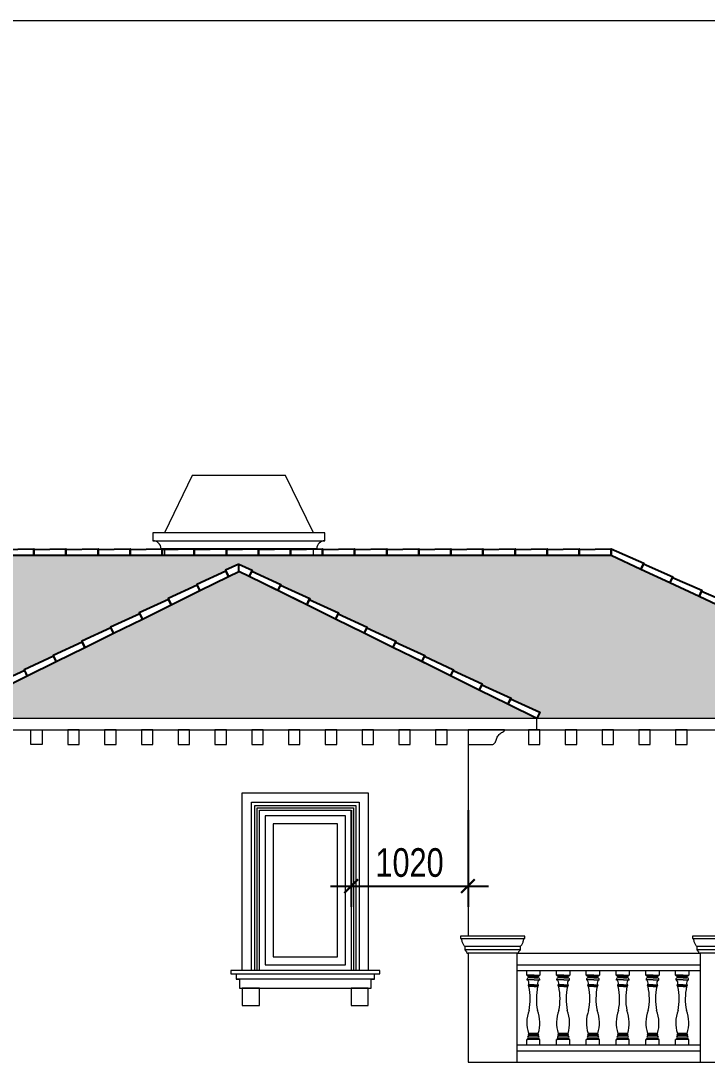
# Model space of a CAD drawing. Header units: millimetres. Extents: x 33748 to 451939, y -263262 to 62681.
# Drawn here: x 290920 to 296911, y -122262 to -113172 of the extents above; entities that cross this region are included whole.
import ezdxf

# ---------------------------------------------------------------- set-up
doc = ezdxf.new("R2010")
doc.units = ezdxf.units.MM
doc.header["$PDMODE"] = 98
doc.layers.get('Defpoints').update_dxf_attribs({"color": 202, "lineweight": 13})
for name, color, linetype, lineweight in [('-DOOR', 137, 'Continuous', 9), ('-HATCH', 8, 'Continuous', 5), ('-LINE1', 7, 'Continuous', 18)]:
    doc.layers.add(name, color=color, linetype=linetype, lineweight=lineweight)
for name, color, linetype in [('-HATCH CONCRETE', 54, 'Continuous'), ('1-NETMANH', 8, 'Continuous'), ('13. NET HATCH', 252, 'Continuous')]:
    doc.layers.add(name, color=color, linetype=linetype)
doc.styles.add('AVANH', font='', dxfattribs={"width": 0.8})
doc.styles.get('AVANH').set_extended_font_data('.VnAvantH')
doc.dimstyles.new('C_100A3', dxfattribs={"dimscale": 100, "dimtxt": 2.5, "dimasz": 1.2, "dimexe": 1.8, "dimexo": 0, "dimgap": 0.75, "dimtad": 1, "dimdec": 0, "dimzin": 0, "dimdsep": 46, "dimtxsty": 'AVANH', "dimblk": 'ARCHTICK', "dimcen": 0, "dimdle": 1.8, "dimclrd": 256, "dimclre": 256, "dimclrt": 7, "dimadec": 0, "dimazin": 0, "dimtfac": 0.0001, "dimtdec": 0, "dimtix": 1, "dimtmove": 2, "dimatfit": 3, "dimldrblk": 'ARCHTICK', "dimfxl": 1.8, "dimtolj": 1, "dimtzin": 0, "dimarcsym": 0})

# ---------------------------------------------------------------- blocks, each defined once
blk = doc.blocks.new('cot lan can')
blk.add_line((-66.5, 1080), (-57, 1080))
for points in [[(-66.5, 1080), (-66.5, 1100), (496.5, 1100), (496.5, 1080), (-66.5, 1080)], [(-28.5, 1010), (-32.6, 1014.8), (-36.4, 1019.9), (-39.9, 1025.2), (-43.2, 1030.8), (-46.1, 1036.5), (-48.6, 1042.3), (-50.9, 1048.4), (-52.8, 1054.5), (-54.4, 1060.8), (-55.6, 1067.1), (-56.5, 1073.5), (-57, 1080)], [(-28.5, 980), (-28.5, 1010), (458.5, 1010), (458.5, 980)], [(487, 1080), (486.5, 1073.5), (485.6, 1067.1), (484.4, 1060.8), (482.8, 1054.5), (480.9, 1048.4), (478.6, 1042.3), (476.1, 1036.5), (473.2, 1030.8), (469.9, 1025.2), (466.4, 1019.9), (462.6, 1014.8), (458.5, 1010)], [(-10.8, 956), (-11.8, 959), (-12.9, 961.8), (-14.3, 964.6), (-15.8, 967.2), (-17.6, 969.7), (-18.4, 970.7), (-19.5, 972.1), (-21.5, 974.3), (-23.7, 976.4), (-26.1, 978.3), (-28.5, 980), (458.5, 980), (456.1, 978.3), (453.7, 976.4), (451.5, 974.3), (449.5, 972.1), (447.6, 969.7), (445.8, 967.2), (444.3, 964.6), (442.9, 961.8), (441.8, 959), (440.8, 956), (440.1, 953), (439.5, 950), (430, 950)], [(0, 950), (-9.5, 950), (-10.1, 953), (-10.8, 956)]]:
    blk.add_lwpolyline(points)
blk.add_lwpolyline([(430, 950), (430, 0), (0, 0), (0, 950)], close=True)
blk = doc.blocks.new('_ARCHTICK')
at = {"const_width": 0.15}
blk.add_lwpolyline([(-0.5, -0.5), (0.5, 0.5)], dxfattribs=at)
blk = doc.blocks.new('*D1530')
at = {"layer": '-HATCH CONCRETE', "lineweight": -2, "transparency": 16777216}
for p, q in [((293803.2, -120062.1), (293803.2, -120905.4)), ((294823.2, -120062.1), (294823.2, -120905.4)), ((293623.2, -120725.4), (295003.2, -120725.4))]:
    blk.add_line(p, q, dxfattribs=at)
at = {"layer": 'Defpoints', "color": 0, "transparency": 16777216}
for p in [(293803.2, -120062.1), (294823.2, -120062.1), (294823.2, -120725.4)]:
    blk.add_point(p, dxfattribs=at)
at = {"layer": '-HATCH CONCRETE', "lineweight": -2, "transparency": 16777216, "xscale": 120, "yscale": 120, "zscale": 120, "rotation": 180}
blk.add_blockref('_ARCHTICK', (293803.2, -120725.4), dxfattribs=at)
at = {"layer": '-HATCH CONCRETE', "lineweight": -2, "transparency": 16777216, "xscale": 120, "yscale": 120, "zscale": 120}
blk.add_blockref('_ARCHTICK', (294823.2, -120725.4), dxfattribs=at)
at = {"layer": '-HATCH CONCRETE', "color": 7, "transparency": 16777216, "insert": (294313.2, -120521.1), "char_height": 250, "attachment_point": 5, "style": 'AVANH'}
blk.add_mtext('\\A1;1020', dxfattribs=at)
blk = doc.blocks.new('ARCHTICK')
at = {"color": 0, "linetype": 'ByBlock', "const_width": 0.15}
blk.add_lwpolyline([(-0.5, -0.5), (0.5, 0.5)], dxfattribs=at)

msp = doc.modelspace()

# ---------------------------------------------------------------- hatches: boundary and pattern name
at = {"layer": '13. NET HATCH'}
h = msp.add_hatch(dxfattribs=at)
h.set_pattern_fill('N-ONG-01', color=256, scale=200)
h.set_pattern_definition([(274.9697, (290364.163, -13157.795), (-199.9982614, 2400.0002103), [184.6944, -4432.6642]), (180, (290380.16, -13341.8), (-200, -200), [16, -184]), (0, (290180.16, -13357.8), (200, 200), [56, -144]), (90, (290236.16, -13357.8), (-200, 200), [20, -180]), (270, (290364.16, -13337.8), (200, -200), [20, -180]), (0, (290364.16, -13357.8), (200, 200), [16, -184]), (0, (290180.16, -13341.8), (200, 200), [40, -160]), (85.0303, (290220.163, -13341.795), (199.9982614, 2400.0002103), [184.6944, -4432.6642]), (52.6961, (290220.163, -13331.795), (-2599.997178, -3400.00214834), [52.8016, -5227.35]), (18.4349, (290252.16, -13289.795), (400.000087, 199.99968), [50.5964, -581.859]), (341.5651, (290300.16, -13273.795), (-400.000087, 199.99968), [50.5964, -581.859]), (307.3039, (290348.163, -13289.795), (2599.997178, -3400.00214834), [52.8016, -5227.35]), (20.2249, (290262.163, -13303.795), (-2199.9994529, -800.0016671), [40.497, -4009.1944]), (339.7751, (290300.163, -13289.795), (2199.9994529, -800.0016671), [40.497, -4009.1944]), (307.4054, (290338.163, -13303.795), (2000.0019905, -2599.998493), [42.8018, -4237.385]), (52.5946, (290236.163, -13337.795), (-2000.0019905, -2599.998493), [42.8018, -4237.385])])
h.paths.add_polyline_path([(292823.4, -117916.4), (295440.2, -119204.6), (295423.2, -119262.1), (299123.8, -119262.1), (296073.9, -117840), (287473.2, -117840), (284423.4, -119262.1), (290223.5, -119262.1), (290206.5, -119204.6)])
h.paths.add_polyline_path([(295423.2, -119262.1), (292823.4, -117977.6), (290223.5, -119262.1)], flags=17)

# ---------------------------------------------------------------- linework, layer by layer
at = {"layer": '-DOOR', "lineweight": 9}
for points in [[(293053.2, -121412.1), (293753.2, -121412.1), (293753.2, -120112.1), (293053.2, -120112.1)], [(293123.2, -121342.1), (293683.2, -121342.1), (293683.2, -120182.1), (293123.2, -120182.1)]]:
    msp.add_lwpolyline(points, close=True, dxfattribs=at)
at = {"layer": '-HATCH'}
for p, q in [((292173.5, -117780.1), (292173.5, -117840)), ((293473.5, -117840), (293473.5, -117780.1)), ((287473.2, -117840), (296073.9, -117840)), ((296073.9, -117840), (299123.8, -119262.1)), ((299123.8, -119262.1), (295423.2, -119262.1)), ((295423.2, -119362.1), (299123.8, -119362.1)), ((292753.2, -121492.1), (294053.2, -121492.1)), ((292798.2, -121492.1), (294008.2, -121492.1)), ((294008.2, -121537.1), (292798.2, -121537.1)), ((293978.2, -121537.1), (292828.2, -121537.1))]:
    msp.add_line(p, q, dxfattribs=at)
for points in [[(293473.5, -117640.1), (293231.5, -117140.1), (292415.6, -117140.1), (292173.5, -117640.1)], [(292073.5, -117710.1), (293573.5, -117710.1), (293573.5, -117640.1), (292073.5, -117640.1), (292073.5, -117710.1)]]:
    msp.add_lwpolyline(points, dxfattribs=at)
msp.add_lwpolyline([(293573.5, -117710.1, 0.414214), (293503.5, -117780.1), (292143.5, -117780.1, 0.414214), (292073.5, -117710.1)], format="xyb", dxfattribs=at)
for points in [[(295451.4, -119490.1), (295451.4, -119362.1), (295351.4, -119362.1), (295351.4, -119490.1)], [(295772.4, -119490.1), (295772.4, -119362.1), (295672.4, -119362.1), (295672.4, -119490.1)], [(296093.5, -119490.1), (296093.5, -119362.1), (295993.5, -119362.1), (295993.5, -119490.1)], [(296414.5, -119490.1), (296414.5, -119362.1), (296314.5, -119362.1), (296314.5, -119490.1)], [(296735.5, -119490.1), (296735.5, -119362.1), (296635.5, -119362.1), (296635.5, -119490.1)]]:
    msp.add_lwpolyline(points, close=True, dxfattribs=at)
at = {"layer": '-HATCH CONCRETE'}
for points in [[(290753.9, -117840), (290753.9, -117788), (291033.9, -117780), (291033.9, -117840)], [(291033.9, -117840), (291033.9, -117788), (291313.9, -117780), (291313.9, -117840)], [(291313.9, -117840), (291313.9, -117788), (291593.9, -117780), (291593.9, -117840)], [(291593.9, -117840), (291593.9, -117788), (291873.9, -117780), (291873.9, -117840)], [(291873.9, -117840), (291873.9, -117788), (292153.9, -117780), (292153.9, -117840)], [(292153.9, -117840), (292153.9, -117788), (292433.9, -117780), (292433.9, -117840)], [(292433.9, -117840), (292433.9, -117788), (292713.9, -117780), (292713.9, -117840)], [(292713.9, -117840), (292713.9, -117788), (292993.9, -117780), (292993.9, -117840)], [(292993.9, -117840), (292993.9, -117788), (293273.9, -117780), (293273.9, -117840)], [(293273.9, -117840), (293273.9, -117788), (293553.9, -117780), (293553.9, -117840)], [(293553.9, -117840), (293553.9, -117788), (293833.9, -117780), (293833.9, -117840)], [(293833.9, -117840), (293833.9, -117788), (294113.9, -117780), (294113.9, -117840)], [(294113.9, -117840), (294113.9, -117788), (294393.9, -117780), (294393.9, -117840)], [(294393.9, -117840), (294393.9, -117788), (294673.9, -117780), (294673.9, -117840)], [(294673.9, -117840), (294673.9, -117788), (294953.9, -117780), (294953.9, -117840)], [(294953.9, -117840), (294953.9, -117788), (295233.9, -117780), (295233.9, -117840)], [(295233.9, -117840), (295233.9, -117788), (295513.9, -117780), (295513.9, -117840)], [(295513.9, -117840), (295513.9, -117788), (295793.9, -117780), (295793.9, -117840)], [(295793.9, -117840), (295793.9, -117788), (296073.9, -117780), (296073.9, -117840)], [(296073.9, -117840), (296073.9, -117780.9), (296358.2, -117905), (296332.3, -117960.5)], [(292733.8, -118021.9), (292710.8, -117975.2), (292456.2, -118092.1), (292482.8, -118145.9)], [(292912.9, -118021.9), (292936, -117975.2), (293190.5, -118092.1), (293164, -118145.9)], [(296332.3, -117960.5), (296354.3, -117913.3), (296611.5, -118024.4), (296586.1, -118078.8)], [(296586.1, -118078.8), (296608.1, -118031.7), (296865.2, -118142.8), (296839.9, -118197.1)], [(292482.8, -118145.9), (292459.8, -118099.3), (292205.2, -118216.1), (292231.8, -118269.9)], [(293164, -118145.9), (293187, -118099.3), (293441.6, -118216.1), (293415, -118269.9)], [(296839.9, -118197.1), (296861.8, -118150), (297119, -118261.1), (297093.6, -118315.5)], [(292231.8, -118269.9), (292208.7, -118223.3), (291954.1, -118340.1), (291980.7, -118393.9)], [(293415, -118269.9), (293438, -118223.3), (293692.6, -118340.1), (293666, -118393.9)], [(291980.7, -118393.9), (291957.7, -118347.3), (291703.1, -118464.2), (291729.7, -118518)], [(293666, -118393.9), (293689.1, -118347.3), (293943.6, -118464.2), (293917, -118518)], [(291729.7, -118518), (291706.7, -118471.3), (291452.1, -118588.2), (291478.7, -118642)], [(293917, -118518), (293940.1, -118471.3), (294194.7, -118588.2), (294168.1, -118642)], [(291478.7, -118642), (291455.6, -118595.4), (291201.1, -118712.2), (291227.6, -118766)], [(294168.1, -118642), (294191.1, -118595.4), (294445.7, -118712.2), (294419.1, -118766)], [(291227.6, -118766), (291204.6, -118719.4), (290950, -118836.3), (290976.6, -118890.1)], [(294419.1, -118766), (294442.1, -118719.4), (294696.7, -118836.3), (294670.1, -118890.1)], [(290976.6, -118890.1), (290953.6, -118843.4), (290699, -118960.3), (290725.6, -119014.1)], [(294670.1, -118890.1), (294693.2, -118843.4), (294947.8, -118960.3), (294921.2, -119014.1)], [(294921.2, -119014.1), (294944.2, -118967.5), (295198.8, -119084.3), (295172.2, -119138.1)], [(295172.2, -119138.1), (295195.2, -119091.5), (295449.8, -119208.3), (295423.2, -119262.1)]]:
    msp.add_lwpolyline(points, close=True, dxfattribs=at)
for points in [[(292823.4, -117916.4), (292706.8, -117967.2), (292733.8, -118021.9), (292823.4, -117977.6), (292823.4, -117916.4)], [(292823.4, -117916.4), (292939.9, -117967.2), (292912.9, -118021.9), (292823.4, -117977.6), (292823.4, -117916.4)]]:
    msp.add_lwpolyline(points, dxfattribs=at)
at = {"layer": '-LINE1'}
for q in [(290223.5, -119262.1), (295423.2, -119262.1)]:
    msp.add_line((292823.4, -117977.6), q, dxfattribs=at)
at = {"layer": '-LINE1', "lineweight": 20}
for p, q in [((295423.2, -119262.1), (290223.5, -119262.1)), ((295423.2, -119362.1), (295423.2, -119262.1)), ((290223.5, -119362.1), (295423.2, -119362.1)), ((295335.4, -121502), (295335.4, -121462.1)), ((295400.9, -121502), (295335.4, -121502)), ((295400.9, -121512), (295351.4, -121512)), ((295352.4, -121512), (295352.4, -121515.1)), ((295400.9, -121515.1), (295353, -121515.1)), ((295400.9, -121523.1), (295353, -121523.1)), ((295353, -121523.1), (295353, -121526.1)), ((295400.9, -121526.1), (295353, -121526.1)), ((295400.9, -121502), (295450.9, -121502)), ((295400.9, -121512), (295434.9, -121512)), ((295400.9, -121515.1), (295433.3, -121515.1)), ((295400.9, -121523.1), (295433.3, -121523.1)), ((295400.9, -121526.1), (295433.3, -121526.1)), ((295433.3, -121523.1), (295433.3, -121526.1)), ((295433.9, -121512), (295433.9, -121515.1)), ((295595.4, -121502), (295595.4, -121462.1)), ((295660.9, -121502), (295595.4, -121502)), ((295660.9, -121512), (295611.4, -121512)), ((295612.4, -121512), (295612.4, -121515.1)), ((295660.9, -121515.1), (295613, -121515.1)), ((295660.9, -121523.1), (295613, -121523.1)), ((295613, -121523.1), (295613, -121526.1)), ((295660.9, -121526.1), (295613, -121526.1)), ((295660.9, -121502), (295710.9, -121502)), ((295660.9, -121512), (295694.9, -121512)), ((295660.9, -121515.1), (295693.3, -121515.1)), ((295660.9, -121523.1), (295693.3, -121523.1)), ((295660.9, -121526.1), (295693.3, -121526.1)), ((295693.3, -121523.1), (295693.3, -121526.1)), ((295693.9, -121512), (295693.9, -121515.1)), ((295855.4, -121502), (295855.4, -121462.1)), ((295920.9, -121502), (295855.4, -121502)), ((295920.9, -121512), (295871.4, -121512)), ((295872.4, -121512), (295872.4, -121515.1)), ((295920.9, -121515.1), (295873, -121515.1)), ((295920.9, -121523.1), (295873, -121523.1)), ((295873, -121523.1), (295873, -121526.1)), ((295920.9, -121526.1), (295873, -121526.1)), ((295920.9, -121502), (295970.9, -121502)), ((295920.9, -121512), (295954.9, -121512)), ((295920.9, -121515.1), (295953.3, -121515.1)), ((295920.9, -121523.1), (295953.3, -121523.1)), ((295920.9, -121526.1), (295953.3, -121526.1)), ((295953.3, -121523.1), (295953.3, -121526.1)), ((295953.9, -121512), (295953.9, -121515.1)), ((296115.4, -121502), (296115.4, -121462.1)), ((296180.9, -121502), (296115.4, -121502)), ((296180.9, -121512), (296131.4, -121512)), ((296132.4, -121512), (296132.4, -121515.1)), ((296180.9, -121515.1), (296133, -121515.1)), ((296180.9, -121523.1), (296133, -121523.1)), ((296133, -121523.1), (296133, -121526.1)), ((296180.9, -121526.1), (296133, -121526.1)), ((296180.9, -121502), (296230.9, -121502)), ((296180.9, -121512), (296214.9, -121512)), ((296180.9, -121515.1), (296213.3, -121515.1)), ((296180.9, -121523.1), (296213.3, -121523.1)), ((296180.9, -121526.1), (296213.3, -121526.1)), ((296213.3, -121523.1), (296213.3, -121526.1)), ((296213.9, -121512), (296213.9, -121515.1)), ((296375.4, -121502), (296375.4, -121462.1)), ((296440.9, -121502), (296375.4, -121502)), ((296440.9, -121512), (296391.4, -121512)), ((296392.4, -121512), (296392.4, -121515.1)), ((296440.9, -121515.1), (296393, -121515.1)), ((296440.9, -121523.1), (296393, -121523.1)), ((296393, -121523.1), (296393, -121526.1)), ((296440.9, -121526.1), (296393, -121526.1)), ((296440.9, -121502), (296490.9, -121502)), ((296440.9, -121512), (296474.9, -121512)), ((296440.9, -121515.1), (296473.3, -121515.1)), ((296440.9, -121523.1), (296473.3, -121523.1)), ((296440.9, -121526.1), (296473.3, -121526.1)), ((296473.3, -121523.1), (296473.3, -121526.1)), ((296473.9, -121512), (296473.9, -121515.1)), ((296635.4, -121502), (296635.4, -121462.1)), ((296700.9, -121502), (296635.4, -121502)), ((296700.9, -121512), (296651.4, -121512)), ((296652.4, -121512), (296652.4, -121515.1)), ((296700.9, -121515.1), (296653, -121515.1)), ((296700.9, -121523.1), (296653, -121523.1)), ((296653, -121523.1), (296653, -121526.1)), ((296700.9, -121526.1), (296653, -121526.1)), ((296700.9, -121502), (296750.9, -121502)), ((296700.9, -121512), (296734.9, -121512)), ((296700.9, -121515.1), (296733.3, -121515.1)), ((296700.9, -121523.1), (296733.3, -121523.1)), ((296700.9, -121526.1), (296733.3, -121526.1)), ((296733.3, -121523.1), (296733.3, -121526.1)), ((296733.9, -121512), (296733.9, -121515.1)), ((295400.9, -121542.1), (295337, -121542.1)), ((295400.9, -121586.1), (295353, -121586.1)), ((295400.9, -121598.1), (295353, -121598.1)), ((295400.9, -121602.1), (295355.2, -121602.1)), ((295400.9, -121542.1), (295449.3, -121542.1)), ((295400.9, -121586.1), (295433.3, -121586.1)), ((295400.9, -121598.1), (295433.3, -121598.1)), ((295400.9, -121602.1), (295431.1, -121602.1)), ((295660.9, -121542.1), (295597, -121542.1)), ((295660.9, -121586.1), (295613, -121586.1)), ((295660.9, -121598.1), (295613, -121598.1)), ((295660.9, -121602.1), (295615.2, -121602.1)), ((295660.9, -121542.1), (295709.3, -121542.1)), ((295660.9, -121586.1), (295693.3, -121586.1)), ((295660.9, -121598.1), (295693.3, -121598.1)), ((295660.9, -121602.1), (295691.1, -121602.1)), ((295920.9, -121542.1), (295857, -121542.1)), ((295920.9, -121586.1), (295873, -121586.1)), ((295920.9, -121598.1), (295873, -121598.1)), ((295920.9, -121602.1), (295875.2, -121602.1)), ((295920.9, -121542.1), (295969.3, -121542.1)), ((295920.9, -121586.1), (295953.3, -121586.1)), ((295920.9, -121598.1), (295953.3, -121598.1)), ((295920.9, -121602.1), (295951.1, -121602.1)), ((296180.9, -121542.1), (296117, -121542.1)), ((296180.9, -121586.1), (296133, -121586.1)), ((296180.9, -121598.1), (296133, -121598.1)), ((296180.9, -121602.1), (296135.2, -121602.1)), ((296180.9, -121542.1), (296229.3, -121542.1)), ((296180.9, -121586.1), (296213.3, -121586.1)), ((296180.9, -121598.1), (296213.3, -121598.1)), ((296180.9, -121602.1), (296211.1, -121602.1)), ((296440.9, -121542.1), (296377, -121542.1)), ((296440.9, -121586.1), (296393, -121586.1)), ((296440.9, -121598.1), (296393, -121598.1)), ((296440.9, -121602.1), (296395.2, -121602.1)), ((296440.9, -121542.1), (296489.3, -121542.1)), ((296440.9, -121586.1), (296473.3, -121586.1)), ((296440.9, -121598.1), (296473.3, -121598.1)), ((296440.9, -121602.1), (296471.1, -121602.1)), ((296700.9, -121542.1), (296637, -121542.1)), ((296700.9, -121586.1), (296653, -121586.1)), ((296700.9, -121598.1), (296653, -121598.1)), ((296700.9, -121602.1), (296655.2, -121602.1)), ((296700.9, -121542.1), (296749.3, -121542.1)), ((296700.9, -121586.1), (296733.3, -121586.1)), ((296700.9, -121598.1), (296733.3, -121598.1)), ((296700.9, -121602.1), (296731.1, -121602.1)), ((295450.9, -122065.7), (295335.4, -122065.7)), ((295335.4, -122112.1), (295335.4, -122065.7)), ((295436.9, -122011.7), (295351.4, -122011.7)), ((295436.9, -122019.7), (295351.4, -122019.7)), ((295436.9, -122027.7), (295351.4, -122027.7)), ((295436.9, -122035.7), (295351.4, -122035.7)), ((295436.9, -122051.7), (295351.4, -122051.7)), ((295434.9, -122055.7), (295351.4, -122055.7)), ((295352.4, -122051.7), (295352.4, -122055.7)), ((295433.9, -122051.7), (295433.9, -122055.7)), ((295450.9, -122112.1), (295450.9, -122065.7)), ((295710.9, -122065.7), (295595.4, -122065.7)), ((295595.4, -122112.1), (295595.4, -122065.7)), ((295696.9, -122011.7), (295611.4, -122011.7)), ((295696.9, -122019.7), (295611.4, -122019.7)), ((295696.9, -122027.7), (295611.4, -122027.7)), ((295696.9, -122035.7), (295611.4, -122035.7)), ((295696.9, -122051.7), (295611.4, -122051.7)), ((295694.9, -122055.7), (295611.4, -122055.7)), ((295612.4, -122051.7), (295612.4, -122055.7)), ((295693.9, -122051.7), (295693.9, -122055.7)), ((295710.9, -122112.1), (295710.9, -122065.7)), ((295970.9, -122065.7), (295855.4, -122065.7)), ((295855.4, -122112.1), (295855.4, -122065.7)), ((295956.9, -122011.7), (295871.4, -122011.7)), ((295956.9, -122019.7), (295871.4, -122019.7)), ((295956.9, -122027.7), (295871.4, -122027.7)), ((295956.9, -122035.7), (295871.4, -122035.7)), ((295956.9, -122051.7), (295871.4, -122051.7)), ((295954.9, -122055.7), (295871.4, -122055.7)), ((295872.4, -122051.7), (295872.4, -122055.7)), ((295953.9, -122051.7), (295953.9, -122055.7)), ((295970.9, -122112.1), (295970.9, -122065.7)), ((296230.9, -122065.7), (296115.4, -122065.7)), ((296115.4, -122112.1), (296115.4, -122065.7)), ((296216.9, -122011.7), (296131.4, -122011.7)), ((296216.9, -122019.7), (296131.4, -122019.7)), ((296216.9, -122027.7), (296131.4, -122027.7)), ((296216.9, -122035.7), (296131.4, -122035.7)), ((296216.9, -122051.7), (296131.4, -122051.7)), ((296214.9, -122055.7), (296131.4, -122055.7)), ((296132.4, -122051.7), (296132.4, -122055.7)), ((296213.9, -122051.7), (296213.9, -122055.7)), ((296230.9, -122112.1), (296230.9, -122065.7)), ((296490.9, -122065.7), (296375.4, -122065.7)), ((296375.4, -122112.1), (296375.4, -122065.7)), ((296476.9, -122011.7), (296391.4, -122011.7)), ((296476.9, -122019.7), (296391.4, -122019.7)), ((296476.9, -122027.7), (296391.4, -122027.7)), ((296476.9, -122035.7), (296391.4, -122035.7)), ((296476.9, -122051.7), (296391.4, -122051.7)), ((296474.9, -122055.7), (296391.4, -122055.7)), ((296392.4, -122051.7), (296392.4, -122055.7)), ((296473.9, -122051.7), (296473.9, -122055.7)), ((296490.9, -122112.1), (296490.9, -122065.7)), ((296750.9, -122065.7), (296635.4, -122065.7)), ((296635.4, -122112.1), (296635.4, -122065.7)), ((296736.9, -122011.7), (296651.4, -122011.7)), ((296736.9, -122019.7), (296651.4, -122019.7)), ((296736.9, -122027.7), (296651.4, -122027.7)), ((296736.9, -122035.7), (296651.4, -122035.7)), ((296736.9, -122051.7), (296651.4, -122051.7)), ((296734.9, -122055.7), (296651.4, -122055.7)), ((296652.4, -122051.7), (296652.4, -122055.7)), ((296733.9, -122051.7), (296733.9, -122055.7)), ((296750.9, -122112.1), (296750.9, -122065.7)), ((295335.4, -122112.1), (295400.9, -122112.1)), ((295400.9, -122112.1), (295450.9, -122112.1)), ((295595.4, -122112.1), (295660.9, -122112.1)), ((295660.9, -122112.1), (295710.9, -122112.1)), ((295855.4, -122112.1), (295920.9, -122112.1)), ((295920.9, -122112.1), (295970.9, -122112.1)), ((296115.4, -122112.1), (296180.9, -122112.1)), ((296180.9, -122112.1), (296230.9, -122112.1)), ((296375.4, -122112.1), (296440.9, -122112.1)), ((296440.9, -122112.1), (296490.9, -122112.1)), ((296635.4, -122112.1), (296700.9, -122112.1)), ((296700.9, -122112.1), (296750.9, -122112.1))]:
    msp.add_line(p, q, dxfattribs=at)
at = {"layer": '-LINE1'}
for points in [[(291006.6, -119490.1), (291006.6, -119362.1), (291106.6, -119362.1), (291106.6, -119490.1)], [(291429.8, -119490.1), (291429.8, -119362.1), (291329.8, -119362.1), (291329.8, -119490.1)], [(291750.9, -119490.1), (291750.9, -119362.1), (291650.9, -119362.1), (291650.9, -119490.1)], [(292071.9, -119490.1), (292071.9, -119362.1), (291971.9, -119362.1), (291971.9, -119490.1)], [(292392.9, -119490.1), (292392.9, -119362.1), (292292.9, -119362.1), (292292.9, -119490.1)], [(292714, -119490.1), (292714, -119362.1), (292614, -119362.1), (292614, -119490.1)], [(293035, -119490.1), (293035, -119362.1), (292935, -119362.1), (292935, -119490.1)], [(293356, -119490.1), (293356, -119362.1), (293256, -119362.1), (293256, -119490.1)], [(293677.1, -119490.1), (293677.1, -119362.1), (293577.1, -119362.1), (293577.1, -119490.1)], [(293998.1, -119490.1), (293998.1, -119362.1), (293898.1, -119362.1), (293898.1, -119490.1)], [(294319.2, -119490.1), (294319.2, -119362.1), (294219.2, -119362.1), (294219.2, -119490.1)], [(294640.2, -119490.1), (294640.2, -119362.1), (294540.2, -119362.1), (294540.2, -119490.1)], [(295036.5, -119489.1), (295040.7, -119487.9), (295044.8, -119486.2), (295048.7, -119484), (295052.3, -119481.4), (295055.5, -119478.4), (295058.4, -119475.1), (295060.9, -119471.4), (295063, -119467.5), (295064.6, -119463.4), (295065.8, -119459.1), (295068, -119450.2), (295070.9, -119441.5), (295074.5, -119433), (295078.8, -119424.9), (295083.7, -119417.1), (295089.3, -119409.7), (295095.4, -119402.8), (295102, -119396.5), (295109.1, -119390.6), (295116.7, -119385.4), (295124.7, -119380.8), (295133, -119376.8), (295134.4, -119376.1), (295135.7, -119375.3), (295137, -119374.4), (295138.2, -119373.3), (295139.2, -119372.2), (295140.2, -119371), (295141, -119369.6), (295141.8, -119368.2), (295142.3, -119366.8), (295142.8, -119365.2), (295143.1, -119363.7), (295143.2, -119362.1), (294823.2, -119362.1), (294823.2, -119490.1), (294824.3, -119490.1), (295027.7, -119490.1), (295032.1, -119489.9)]]:
    msp.add_lwpolyline(points, close=True, dxfattribs=at)
at = {"layer": '-LINE1', "lineweight": 20}
for points in [[(294823.2, -119362.1), (294823.2, -121162.1)], [(295262.7, -121312.1), (296838.9, -121312.1)], [(295253.2, -121412.1), (296848.4, -121412.1)], [(295253.2, -121462.1), (296848.4, -121462.1)], [(295335.4, -121462.1), (295450.9, -121462.1), (295450.9, -121502)], [(295595.4, -121462.1), (295710.9, -121462.1), (295710.9, -121502)], [(295855.4, -121462.1), (295970.9, -121462.1), (295970.9, -121502)], [(296115.4, -121462.1), (296230.9, -121462.1), (296230.9, -121502)], [(296375.4, -121462.1), (296490.9, -121462.1), (296490.9, -121502)], [(296635.4, -121462.1), (296750.9, -121462.1), (296750.9, -121502)], [(295253.2, -122112.1), (296848.4, -122112.1)], [(295253.2, -122162.1), (296848.4, -122162.1)], [(294823.2, -122262.1), (297278.4, -122262.1)]]:
    msp.add_lwpolyline(points, dxfattribs=at)
at = {"layer": '-LINE1', "color": 0, "lineweight": 20}
for points in [[(292853.2, -121462.1), (292853.2, -119912.1), (293953.2, -119912.1), (293953.2, -121462.1)], [(293003.2, -121462.1), (293003.2, -120062.1), (293803.2, -120062.1), (293803.2, -121462.1)], [(294053.2, -121462.1), (292753.2, -121462.1), (292753.2, -121492.1), (292798.2, -121492.1), (292798.2, -121537.1), (292828.2, -121537.1), (292828.2, -121617.1), (293978.2, -121617.1), (293978.2, -121537.1), (294008.2, -121537.1), (294008.2, -121492.1), (294053.2, -121492.1), (294053.2, -121462.1)]]:
    msp.add_lwpolyline(points, dxfattribs=at)
for points in [[(293003.2, -121617.1), (292853.2, -121617.1), (292853.2, -121767.2), (293003.2, -121767.2)], [(293953.2, -121617.1), (293803.2, -121617.1), (293803.2, -121768.2), (293953.2, -121768.2)]]:
    msp.add_lwpolyline(points, close=True, dxfattribs=at)
at = {"layer": '-LINE1', "lineweight": 20}
for centre, radius, start, end in [((295350.7, -121495.2), 16.8, 203.9086, 272.08063), ((295353, -121542.1), 16, 81.51603, 180), ((295353, -121519.1), 4, 90, 270), ((295433.3, -121542.1), 16, 0, 98.48397), ((295433.3, -121519.1), 4, 270, 90), ((295435.6, -121495.2), 16.8, 267.91937, 336.0914), ((295610.7, -121495.2), 16.8, 203.9086, 272.08063), ((295613, -121542.1), 16, 81.51603, 180), ((295613, -121519.1), 4, 90, 270), ((295693.3, -121542.1), 16, 0, 98.48397), ((295693.3, -121519.1), 4, 270, 90), ((295695.6, -121495.2), 16.8, 267.91937, 336.0914), ((295870.7, -121495.2), 16.8, 203.9086, 272.08063), ((295873, -121542.1), 16, 81.51603, 180), ((295873, -121519.1), 4, 90, 270), ((295953.3, -121542.1), 16, 0, 98.48397), ((295953.3, -121519.1), 4, 270, 90), ((295955.6, -121495.2), 16.8, 267.91937, 336.0914), ((296130.7, -121495.2), 16.8, 203.9086, 272.08063), ((296133, -121542.1), 16, 81.51603, 180), ((296133, -121519.1), 4, 90, 270), ((296213.3, -121542.1), 16, 0, 98.48397), ((296213.3, -121519.1), 4, 270, 90), ((296215.6, -121495.2), 16.8, 267.91937, 336.0914), ((296390.7, -121495.2), 16.8, 203.9086, 272.08063), ((296393, -121542.1), 16, 81.51603, 180), ((296393, -121519.1), 4, 90, 270), ((296473.3, -121542.1), 16, 0, 98.48397), ((296473.3, -121519.1), 4, 270, 90), ((296475.6, -121495.2), 16.8, 267.91937, 336.0914), ((296650.7, -121495.2), 16.8, 203.9086, 272.08063), ((296653, -121542.1), 16, 81.51603, 180), ((296653, -121519.1), 4, 90, 270), ((296733.3, -121542.1), 16, 0, 98.48397), ((296733.3, -121519.1), 4, 270, 90), ((296735.6, -121495.2), 16.8, 267.91937, 336.0914), ((295320.6, -121572.9), 35, 337.96322, 62.00299), ((295353, -121592.1), 6, 90, 270), ((295357.1, -121598.4), 4.08, 175.04747, 243.25517), ((294853.6, -121709.3), 513, 348.55438, 12.06482), ((295932.7, -121709.3), 513, 167.93518, 191.44562), ((295465.7, -121572.9), 35, 117.99701, 202.03678), ((295429.2, -121598.4), 4.08, 296.74483, 4.95253), ((295433.3, -121592.1), 6, 270, 90), ((295580.6, -121572.9), 35, 337.96322, 62.00299), ((295613, -121592.1), 6, 90, 270), ((295617.1, -121598.4), 4.08, 175.04747, 243.25517), ((295113.6, -121709.3), 513, 348.55438, 12.06482), ((296192.7, -121709.3), 513, 167.93518, 191.44562), ((295725.7, -121572.9), 35, 117.99701, 202.03678), ((295689.2, -121598.4), 4.08, 296.74483, 4.95253), ((295693.3, -121592.1), 6, 270, 90), ((295840.6, -121572.9), 35, 337.96322, 62.00299), ((295873, -121592.1), 6, 90, 270), ((295877.1, -121598.4), 4.08, 175.04747, 243.25517), ((295373.6, -121709.3), 513, 348.55438, 12.06482), ((296452.7, -121709.3), 513, 167.93518, 191.44562), ((295985.7, -121572.9), 35, 117.99701, 202.03678), ((295949.2, -121598.4), 4.08, 296.74483, 4.95253), ((295953.3, -121592.1), 6, 270, 90), ((296100.6, -121572.9), 35, 337.96322, 62.00299), ((296133, -121592.1), 6, 90, 270), ((296137.1, -121598.4), 4.08, 175.04747, 243.25517), ((295633.6, -121709.3), 513, 348.55438, 12.06482), ((296712.7, -121709.3), 513, 167.93518, 191.44562), ((296245.7, -121572.9), 35, 117.99701, 202.03678), ((296209.2, -121598.4), 4.08, 296.74483, 4.95253), ((296213.3, -121592.1), 6, 270, 90), ((296360.6, -121572.9), 35, 337.96322, 62.00299), ((296393, -121592.1), 6, 90, 270), ((296397.1, -121598.4), 4.08, 175.04747, 243.25517), ((295893.6, -121709.3), 513, 348.55438, 12.06482), ((296972.7, -121709.3), 513, 167.93518, 191.44562), ((296505.7, -121572.9), 35, 117.99701, 202.03678), ((296469.2, -121598.4), 4.08, 296.74483, 4.95253), ((296473.3, -121592.1), 6, 270, 90), ((296620.6, -121572.9), 35, 337.96322, 62.00299), ((296653, -121592.1), 6, 90, 270), ((296657.1, -121598.4), 4.08, 175.04747, 243.25517), ((296153.6, -121709.3), 513, 348.55438, 12.06482), ((297232.7, -121709.3), 513, 167.93518, 191.44562), ((296765.7, -121572.9), 35, 117.99701, 202.03678), ((296729.2, -121598.4), 4.08, 296.74483, 4.95253), ((296733.3, -121592.1), 6, 270, 90), ((295632.7, -121918.3), 296.5, 158.78951, 198.35527), ((295136.5, -121921.8), 313.6, 343.33107, 20.66545), ((295892.7, -121918.3), 296.5, 158.78951, 198.35527), ((295396.5, -121921.8), 313.6, 343.33107, 20.66545), ((296152.7, -121918.3), 296.5, 158.78951, 198.35527), ((295656.5, -121921.8), 313.6, 343.33107, 20.66545), ((296412.7, -121918.3), 296.5, 158.78951, 198.35527), ((295916.5, -121921.8), 313.6, 343.33107, 20.66545), ((296672.7, -121918.3), 296.5, 158.78951, 198.35527), ((296176.5, -121921.8), 313.6, 343.33107, 20.66545), ((296932.7, -121918.3), 296.5, 158.78951, 198.35527), ((296436.5, -121921.8), 313.6, 343.33107, 20.66545), ((295351.8, -122074.3), 18.6, 91.46658, 152.54419), ((295351.4, -122043.7), 8, 90, 270), ((295351.4, -122023.7), 4, 90, 270), ((295351.4, -122015.7), 4, 270, 90), ((295351.4, -122031.7), 4, 270, 90), ((295436.9, -122015.7), 4, 90, 270), ((295436.9, -122031.7), 4, 90, 270), ((295434.5, -122074.3), 18.6, 27.45581, 88.53342), ((295436.9, -122023.7), 4, 270, 90), ((295436.9, -122043.7), 8, 270, 90), ((295611.8, -122074.3), 18.6, 91.46658, 152.54419), ((295611.4, -122043.7), 8, 90, 270), ((295611.4, -122023.7), 4, 90, 270), ((295611.4, -122015.7), 4, 270, 90), ((295611.4, -122031.7), 4, 270, 90), ((295696.9, -122015.7), 4, 90, 270), ((295696.9, -122031.7), 4, 90, 270), ((295694.5, -122074.3), 18.6, 27.45581, 88.53342), ((295696.9, -122023.7), 4, 270, 90), ((295696.9, -122043.7), 8, 270, 90), ((295871.8, -122074.3), 18.6, 91.46658, 152.54419), ((295871.4, -122043.7), 8, 90, 270), ((295871.4, -122023.7), 4, 90, 270), ((295871.4, -122015.7), 4, 270, 90), ((295871.4, -122031.7), 4, 270, 90), ((295956.9, -122015.7), 4, 90, 270), ((295956.9, -122031.7), 4, 90, 270), ((295954.5, -122074.3), 18.6, 27.45581, 88.53342), ((295956.9, -122023.7), 4, 270, 90), ((295956.9, -122043.7), 8, 270, 90), ((296131.8, -122074.3), 18.6, 91.46658, 152.54419), ((296131.4, -122043.7), 8, 90, 270), ((296131.4, -122023.7), 4, 90, 270), ((296131.4, -122015.7), 4, 270, 90), ((296131.4, -122031.7), 4, 270, 90), ((296216.9, -122015.7), 4, 90, 270), ((296216.9, -122031.7), 4, 90, 270), ((296214.5, -122074.3), 18.6, 27.45581, 88.53342), ((296216.9, -122023.7), 4, 270, 90), ((296216.9, -122043.7), 8, 270, 90), ((296391.8, -122074.3), 18.6, 91.46658, 152.54419), ((296391.4, -122043.7), 8, 90, 270), ((296391.4, -122023.7), 4, 90, 270), ((296391.4, -122015.7), 4, 270, 90), ((296391.4, -122031.7), 4, 270, 90), ((296476.9, -122015.7), 4, 90, 270), ((296476.9, -122031.7), 4, 90, 270), ((296474.5, -122074.3), 18.6, 27.45581, 88.53342), ((296476.9, -122023.7), 4, 270, 90), ((296476.9, -122043.7), 8, 270, 90), ((296651.8, -122074.3), 18.6, 91.46658, 152.54419), ((296651.4, -122043.7), 8, 90, 270), ((296651.4, -122023.7), 4, 90, 270), ((296651.4, -122015.7), 4, 270, 90), ((296651.4, -122031.7), 4, 270, 90), ((296736.9, -122015.7), 4, 90, 270), ((296736.9, -122031.7), 4, 90, 270), ((296734.5, -122074.3), 18.6, 27.45581, 88.53342), ((296736.9, -122023.7), 4, 270, 90), ((296736.9, -122043.7), 8, 270, 90)]:
    msp.add_arc(centre, radius, start, end, dxfattribs=at)
at = {"layer": '1-NETMANH', "lineweight": 20}
for points in [[(292933.2, -121462.1), (292933.2, -119992.1), (293873.2, -119992.1), (293873.2, -121462.1)], [(292963.2, -121462.1), (292963.2, -120022.1), (293843.2, -120022.1), (293843.2, -121462.1)], [(292983.2, -121462.1), (292983.2, -120042.1), (293823.2, -120042.1), (293823.2, -121462.1)]]:
    msp.add_lwpolyline(points, dxfattribs=at)
at = {"layer": 'Defpoints'}
msp.add_lwpolyline([(273947.2, -135447.2), (305447.2, -135447.2), (305447.2, -113172.2), (273947.2, -113172.2)], close=True, dxfattribs=at)

# ---------------------------------------------------------------- block references
at = {"layer": '-LINE1', "lineweight": 20, "xscale": -1}
for p in [(295253.2, -122262.1), (297278.4, -122262.1)]:
    msp.add_blockref('cot lan can', p, dxfattribs=at)

# ---------------------------------------------------------------- dimensions: what is measured, and where the dimension line sits
at = {"layer": '-HATCH CONCRETE'}
dim = msp.add_linear_dim(base=(294823.2, -120725.4), p1=(293803.2, -120062.1), p2=(294823.2, -120062.1), dimstyle='C_100A3', override={"dimldrblk": 'ARCHTICK'}, dxfattribs=at)
dim.commit()
dim.dimension.update_dxf_attribs({"geometry": '*D1530', "text_midpoint": (294313.2, -120521.1)})

doc.saveas('drawing.dxf')
